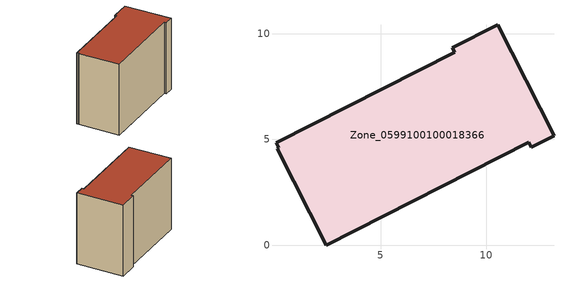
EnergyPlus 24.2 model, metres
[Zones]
Zone_0599100100018366
 floor ground (C_G): 12.13,4.63 12.02,4.86 2.44,0 0.12,4.57 0.18,4.6 0.06,4.84 8.51,9.12 8.4,9.34 10.54,10.43 13.2,5.17 z3.37
 wall outside (C_F): 12.02,4.86 12.13,4.63 13.2,5.17 10.54,10.43 8.4,9.34 8.51,9.12 0.06,4.84 0.18,4.6 0.12,4.57 2.44,0 12.02,4.86 z3.37:12.52
 roof outside (C_R): 0.12,4.57 2.44,0 12.02,4.86 12.13,4.63 13.2,5.17 10.54,10.43 8.4,9.34 8.51,9.12 0.06,4.84 0.18,4.6 z12.52
[BUILDING]
Pand.0599100100018366: North Axis=0; Terrain=City; Loads Convergence Tolerance Value=0.04; Temperature Convergence Tolerance Value=0.4; Solar Distribution=FullExterior; Maximum Number of Warmup Days=25; Minimum Number of Warmup Days=1
[Site:Location]
Rotterdam.The.Hague.AP_ZH_NLD Design_Conditions: Latitude=51.96; Longitude=4.45; Time Zone=1; Elevation=-4.5
[SITE:GROUNDTEMPERATURE:BUILDINGSURFACE]
18, 18, 18, 18, 18, 18, 18, 18, 18, 18, 18, 18
[MATERIAL] Thermal Absorptance=0.9; Solar Absorptance=0.7; Visible Absorptance=0.7
Name | Roughness | Thickness | Conductivity | Density | Specific Heat
G.TI.2015-2018 | MediumSmooth | 0.15 | 0.0428571 | 540 | 1210
F.TI.2015-2018 | Rough | 0.3 | 0.0666667 | 1920 | 840
R.TI.2015-2018 | MediumRough | 0.2 | 0.0333333 | 1500 | 1000
[CONSTRUCTION]
C_G: G.TI.2015-2018
C_F: F.TI.2015-2018
C_R: R.TI.2015-2018
[ZONE]
Zone_0599100100018366: Type=1; Multiplier=1; Ceiling Height=Autocalculate; Volume=Autocalculate; Floor Area=autocalculate; Part of Total Floor Area=Yes
[ZONEINFILTRATION:DESIGNFLOWRATE]
Infil_Zone_0599100100018366: Zone or ZoneList or Space or SpaceList=Zone_0599100100018366; Schedule=AlwaysOn; Design Flow Rate Calculation Method=Flow/Area; Flow Rate per Floor Area=0.0015; Constant Term Coefficient=1; Temperature Term Coefficient=0; Velocity Term Coefficient=0; Velocity Squared Term Coefficient=0
[HVACTEMPLATE:ZONE:IDEALLOADSAIRSYSTEM]
Zone_0599100100018366: Maximum Heating Supply Air Temperature=50; Minimum Cooling Supply Air Temperature=13; Maximum Heating Supply Air Humidity Ratio=0.0156; Minimum Cooling Supply Air Humidity Ratio=0.0077; Heating Limit=NoLimit; Cooling Limit=NoLimit; Dehumidification Control Type=ConstantSensibleHeatRatio; Cooling Sensible Heat Ratio=0.7; Dehumidification Setpoint=60; Humidification Control Type=None; Humidification Setpoint=30; Outdoor Air Method=None; Outdoor Air Flow Rate per Person=0.00944; Outdoor Air Flow Rate per Zone Floor Area=0; Outdoor Air Flow Rate per Zone=0; Demand Controlled Ventilation Type=None; Outdoor Air Economizer Type=NoEconomizer; Heat Recovery Type=None; Sensible Heat Recovery Effectiveness=0.7; Latent Heat Recovery Effectiveness=0.65
[ZONECONTROL:THERMOSTAT]
ThermostatControl_Zone_0599100100018366: Zone or ZoneList=Zone_0599100100018366; Control Type Schedule=DualSetpointControlType; Control 1=Thermostat_Zone_0599100100018366; Temperature Difference Between Cutout And Setpoint=0
[THERMOSTATSETPOINT:DUALSETPOINT]
Thermostat_Zone_0599100100018366: Heating Setpoint Temperature Schedule=HeatingSetpoint_Zone_0599100100018366; Cooling Setpoint Temperature Schedule=CoolingSetpoint_Zone_0599100100018366
[SCHEDULE:COMPACT]
HeatingSetpoint_Zone_0599100100018366: Through: 12/31, For: AllDays, Until: 24:00, 21
CoolingSetpoint_Zone_0599100100018366: Through: 12/31, For: AllDays, Until: 24:00, 24
DualSetpointControlType: Through: 12/31, For: AllDays, Until: 24:00, 4
AlwaysOn: Through: 12/31, For: AllDays, Until: 24:00, 1
